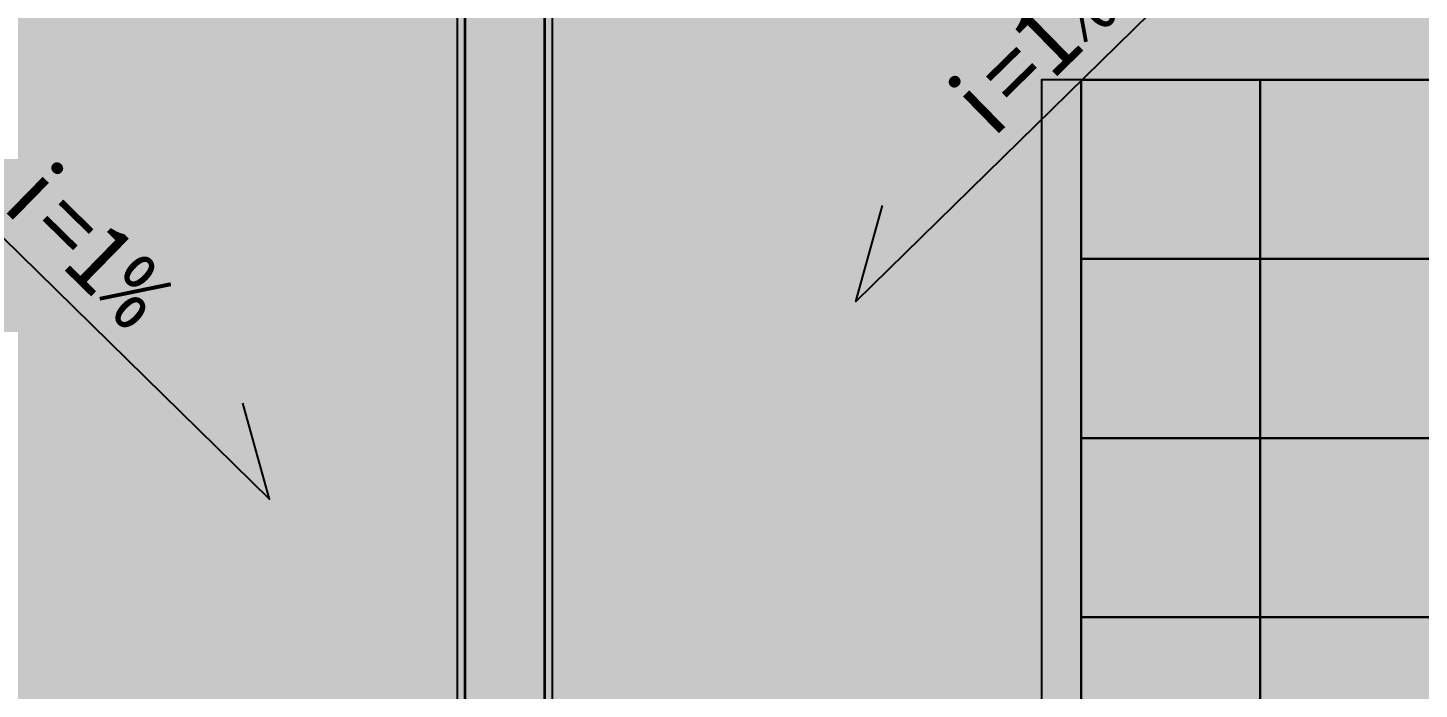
# Model space of a CAD drawing. Header units: inches. Extents: x 143994 to 247866, y 243815 to 272761.
# Drawn here: x 236438 to 239938, y 263140 to 264802 of the extents above; entities that cross this region are included whole.
import ezdxf
from ezdxf.enums import TextEntityAlignment as Align

# ---------------------------------------------------------------- set-up
doc = ezdxf.new("R2010")
doc.units = ezdxf.units.IN
doc.header["$LTSCALE"] = 1000
doc.header["$MEASUREMENT"] = 0
doc.layers.get('DEFPOINTS').update_dxf_attribs({"color": 62})
for name, color, linetype in [('0-dim', 90, 'Continuous'), ('0-fm', 30, 'Continuous'), ('0-pat', 252, 'Continuous'), ('0-word', 131, 'Continuous')]:
    doc.layers.add(name, color=color, linetype=linetype)
doc.layers.add('A-M-Paint-Sill', color=173, linetype='Continuous', lineweight=9)
doc.layers.add('A-Wall', color=254, linetype='Continuous', lineweight=35)
doc.styles.add('HS2', font='')
doc.styles.get('HS2').set_extended_font_data('SimHei')

# ---------------------------------------------------------------- blocks, each defined once
blk = doc.blocks.new('SLOP MARK')
at = {"layer": '0-dim', "color": 4}
blk.add_lwpolyline([(-13.8, 0), (13.8, 0), (9.47, 2.5)], dxfattribs=at)
at = {"layer": '0-word', "style": 'HS2', "flags": 4}
blk.add_attdef('i=1%', text='', height=3.5, dxfattribs=at).set_placement((-1.897, 1), align=Align.CENTER)
blk = doc.blocks.new('A$C0DD370A0')
at = {"layer": '0-fm'}
ref = blk.add_blockref('SLOP MARK', (-8054.2, 18201.1), dxfattribs=dict(at, xscale=-50.00000000000001, yscale=50.00000000000001, zscale=50, rotation=44.40591175494396))
ref.add_attrib('i=1%', 'i=1%', dxfattribs={"layer": '0-word', "height": 175, "rotation": 44.4059, "style": 'HS2'}).set_placement((-8051.6, 18273.6), align=Align.CENTER)
ref = blk.add_blockref('SLOP MARK', (-10515, 17704.3), dxfattribs=dict(at, xscale=50, yscale=50, zscale=50, rotation=315.594088245056))
ref.add_attrib('i=1%', 'i=1%', dxfattribs={"layer": '0-word', "height": 175, "rotation": 315.5941, "style": 'HS2'}).set_placement((-10547.8, 17806.4), align=Align.CENTER)
blk = doc.blocks.new('A$C010D7DFD')
at = {"layer": '0-fm'}
for points in [[(1400, -400), (500, -400), (500, -2200), (1400, -2200)], [(2350, -2200), (1450, -2200), (1450, -400), (2350, -400)], [(3300, -400), (2400, -400), (2400, -2200), (3300, -2200)], [(3300, -2650), (2400, -2650), (2400, -2250), (3300, -2250)], [(2400, -3305), (2400, -2700), (3300, -2700), (3300, -3305)]]:
    blk.add_lwpolyline(points, close=True, dxfattribs=at)
at = {"layer": '0-pat'}
for points in [[(950, -850), (500, -850), (500, -400), (950, -400)], [(1400, -850), (950, -850), (950, -400), (1400, -400)], [(1900, -850), (1450, -850), (1450, -400), (1900, -400)], [(2350, -850), (1900, -850), (1900, -400), (2350, -400)], [(2850, -850), (2400, -850), (2400, -400), (2850, -400)], [(3300, -850), (2850, -850), (2850, -400), (3300, -400)], [(950, -1300), (500, -1300), (500, -850), (950, -850)], [(1400, -1300), (950, -1300), (950, -850), (1400, -850)], [(1900, -1300), (1450, -1300), (1450, -850), (1900, -850)], [(2350, -1300), (1900, -1300), (1900, -850), (2350, -850)], [(2850, -1300), (2400, -1300), (2400, -850), (2850, -850)], [(3300, -1300), (2850, -1300), (2850, -850), (3300, -850)], [(950, -1750), (500, -1750), (500, -1300), (950, -1300)], [(1400, -1750), (950, -1750), (950, -1300), (1400, -1300)], [(1900, -1750), (1450, -1750), (1450, -1300), (1900, -1300)], [(2350, -1750), (1900, -1750), (1900, -1300), (2350, -1300)], [(2850, -1750), (2400, -1750), (2400, -1300), (2850, -1300)], [(3300, -1750), (2850, -1750), (2850, -1300), (3300, -1300)], [(950, -2200), (500, -2200), (500, -1750), (950, -1750)], [(1400, -2200), (950, -2200), (950, -1750), (1400, -1750)], [(1900, -2200), (1450, -2200), (1450, -1750), (1900, -1750)], [(2350, -2200), (1900, -2200), (1900, -1750), (2350, -1750)], [(2850, -2200), (2400, -2200), (2400, -1750), (2850, -1750)], [(3300, -2200), (2850, -2200), (2850, -1750), (3300, -1750)]]:
    blk.add_lwpolyline(points, close=True, dxfattribs=at)

msp = doc.modelspace()

# ---------------------------------------------------------------- hatches: boundary and pattern name
at = {"layer": 'DEFPOINTS'}
h = msp.add_hatch(dxfattribs=at)
h.set_pattern_fill('ANSI31', color=250)
h.set_pattern_definition([(45, (0, 0), (-1.122532015, 1.122532015), [])])
h.paths.add_polyline_path([(247866.03, 243814.78), (223286.02, 243814.78), (223286.02, 270814.78), (247866.03, 270814.78)])

# ---------------------------------------------------------------- linework, layer by layer
at = {"layer": 'A-M-Paint-Sill'}
for points in [[(237518.2, 262166.1), (237518.2, 265626.1)], [(237758.2, 265626.1), (237758.2, 262166.1)]]:
    msp.add_lwpolyline(points, dxfattribs=at)
at = {"layer": 'A-Wall'}
msp.add_lwpolyline([(237538.2, 262166.1), (237538.2, 265876.1), (237738.2, 265876.1), (237738.2, 262166.1)], dxfattribs=at)
at = {"layer": 'DEFPOINTS'}
for points in [[(237518.2, 265601.1), (237518.2, 262196.1), (237358.2, 262196.1), (237358.2, 261926.1), (236588.15, 261926.1), (236588.15, 262026.1), (236568.15, 262026.1), (236568.15, 261746.1), (236048.15, 261746.1), (236048.15, 261866.1), (235988.15, 261866.1), (235988.15, 261746.1), (234038.2, 261746.1), (234038.2, 262026.1), (234018.2, 262026.1), (234018.2, 261746.1), (233913.2, 261746.1), (233913.2, 262871.1), (235813.2, 262871.1), (235813.2, 264221.1), (233013.2, 264221.1)], [(241788.2, 264671.1), (238988.2, 264671.1), (238988.2, 261926.1), (238483.2, 261926.1), (238483.2, 262196.1), (237758.2, 262196.1), (237758.2, 265601.1), (245068.2, 265601.1)]]:
    msp.add_lwpolyline(points, dxfattribs=at)

# ---------------------------------------------------------------- block references
at = {"layer": '0-dim', "xscale": -1}
msp.add_blockref('A$C010D7DFD', (242388.2, 265071.1), dxfattribs=at)
at = {"layer": 'DEFPOINTS'}
msp.add_blockref('A$C0DD370A0', (247068.19, 246396.11), dxfattribs=at)

doc.saveas('drawing.dxf')
